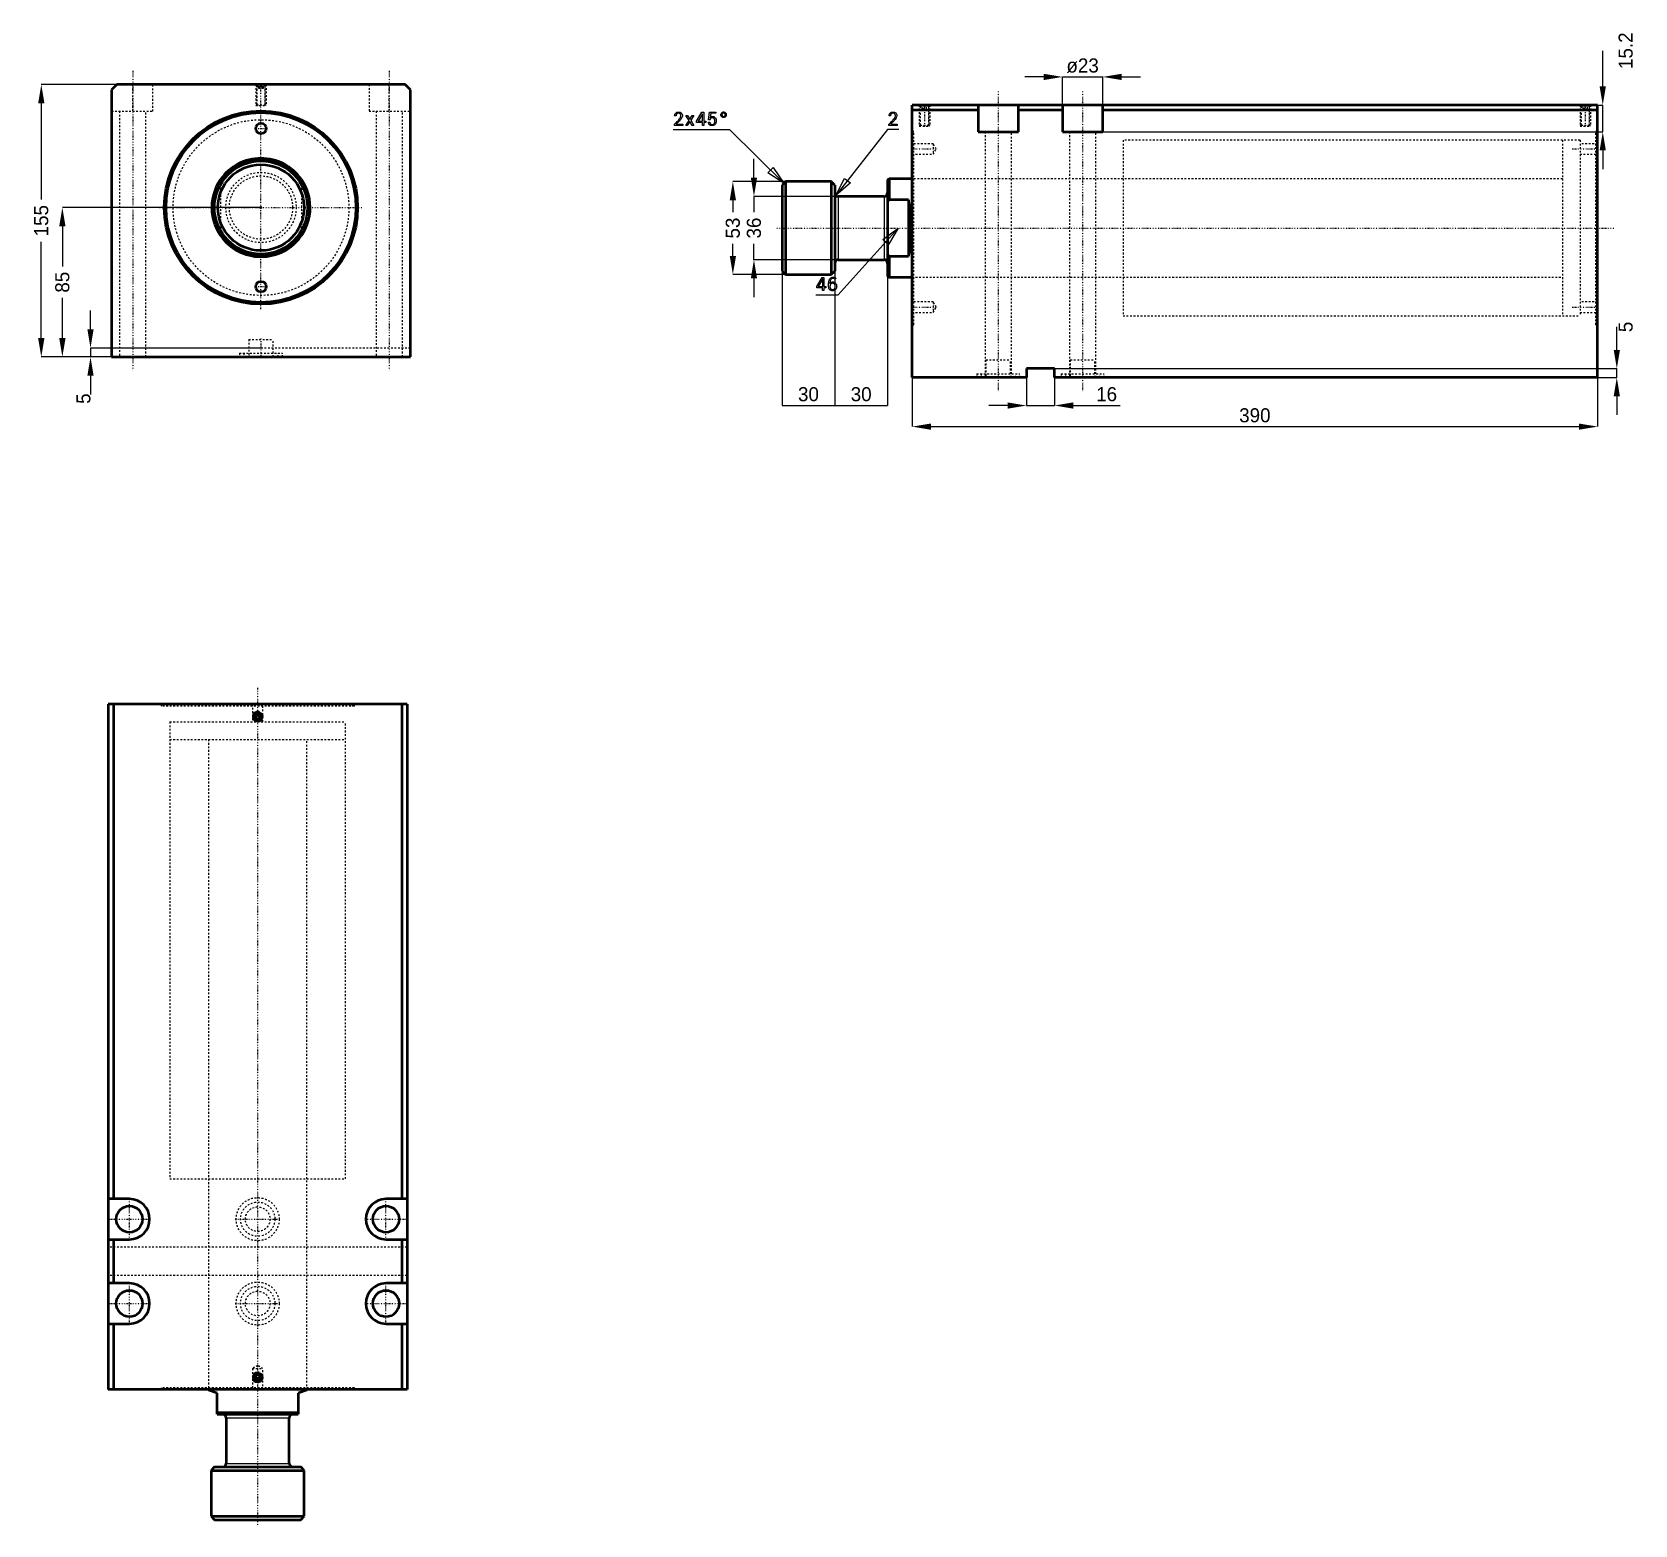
# Model space of a CAD drawing. Header units: millimetres. Extents: x -130 to 782, y -750 to 100.
import ezdxf

# ---------------------------------------------------------------- set-up
doc = ezdxf.new("R2010")
doc.units = ezdxf.units.MM
doc.linetypes.add('Center', pattern=[1.5, 0.45, -0.5, 0.05, -0.5])
doc.linetypes.add('Dashed', pattern=[2, 1, -1])
for name, color, linetype, lineweight in [('2d ConnectionPoints', 7, 'Continuous', 50), ('AM_0', 7, 'Continuous', 50), ('AM_4', 3, 'Continuous', 25), ('AM_5', 3, 'Continuous', 25), ('AM_7', 7, 'Center', 25), ('AM_9', 6, 'Dashed', 25)]:
    doc.layers.add(name, color=color, linetype=linetype, lineweight=lineweight)
doc.dimstyles.new('ISO-25', dxfattribs={"dimtxt": 2.5, "dimasz": 2.5, "dimexe": 1.25, "dimexo": 0.625, "dimtad": 1, "dimtxsty": 'Standard', "dimcen": 2.5, "dimadec": 0, "dimazin": 0, "dimtfac": 1, "dimtmove": 0, "dimatfit": 3, "dimfxl": 0, "dimarcsym": 0})

# ---------------------------------------------------------------- blocks, each defined once
blk = doc.blocks.new('1_JECX_MF_TLA_100_250_0_rod__0_in_JECX_MF_160_TLA_100_250_0__0')
at = {"layer": 'AM_0'}
for p, q in [((-23, 13.16), (-23, 15.97)), ((23, 15.97), (23, 13.16)), ((-23, -15.97), (-23, -13.16)), ((23, -13.16), (23, -15.97))]:
    blk.add_line(p, q, dxfattribs=at)
for points in [[(-23, 15.97), (-24.3, 13.9), (-25.42, 11.73), (-26.35, 9.47), (-27.07, 7.14), (-27.59, 4.75), (-27.9, 2.33), (-28, -0.11), (-27.88, -2.55), (-27.56, -4.97), (-27.02, -7.35), (-26.27, -9.68), (-25.33, -11.93), (-24.19, -14.1), (-23, -15.97)], [(23, -15.97), (24.3, -13.9), (25.42, -11.73), (26.35, -9.47), (27.07, -7.14), (27.59, -4.75), (27.9, -2.33), (28, 0.11), (27.88, 2.55), (27.56, 4.97), (27.02, 7.35), (26.27, 9.68), (25.33, 11.93), (24.19, 14.1), (23, 15.97)]]:
    blk.add_lwpolyline(points, dxfattribs=at)
for radius in [26.5, 24.5]:
    blk.add_circle((0, 0), radius, dxfattribs=at)
for radius, start, end in [(28, 34.77194, 145.22806), (27.5, 33.2419, 146.7581), (27.5, 213.2419, 326.7581), (28, 214.77194, 325.22806)]:
    blk.add_arc((0, 0), radius, start, end, dxfattribs=at)
at = {"layer": 'AM_9'}
for p, q in [((-23, 13.16), (-23, -13.16)), ((23, 13.16), (23, -13.16))]:
    blk.add_line(p, q, dxfattribs=at)
for radius in [20, 18]:
    blk.add_circle((0, 0), radius, dxfattribs=at)
blk = doc.blocks.new('2_JECX_MF_EXLA_100_250_0_body__0_in_JECX_MF_160_TLA_100_250_0__0')
at = {"layer": 'AM_0'}
for p, q in [((-82, 70), (-85, 67)), ((-85, 67), (-85, -85)), ((82, 70), (-82, 70)), ((85, 67), (82, 70)), ((85, -85), (85, 67)), ((-85, -85), (85, -85))]:
    blk.add_line(p, q, dxfattribs=at)
for centre, radius in [((0, 0), 55), ((0, 0), 54), ((0, 45), 3), ((0, -45), 3)]:
    blk.add_circle(centre, radius, dxfattribs=at)
at = {"layer": 'AM_5', "linetype": 'Dashed'}
for p, q in [((-3, 70), (-3, 58)), ((3, 70), (3, 58))]:
    blk.add_line(p, q, dxfattribs=at)
at = {"layer": 'AM_7'}
for p, q in [((-73, 77.75), (-73, -92.75)), ((73, 77.75), (73, -92.75)), ((0, -57.75), (0, 70.6)), ((-3.15, 45), (3.15, 45)), ((-57.75, 0), (57.75, 0)), ((-3.15, -45), (3.15, -45)), ((0, -74.5), (0, -85.5))]:
    blk.add_line(p, q, dxfattribs=at)
at = {"layer": 'AM_9'}
for p, q in [((-73, 54.8), (-73, 70)), ((-61.5, 54.8), (-61.5, 70)), ((-3, 70), (-2.46, 69.46)), ((-2.46, 69.46), (-2.46, 58.54)), ((-2.46, 69.46), (2.46, 69.46)), ((-1.9, 70), (-2.4, 69.5)), ((-2.4, 69.5), (-2.4, 58)), ((-2.4, 69.5), (2.4, 69.5)), ((-1.44, 68), (-1.44, 70)), ((-1.44, 68), (1.44, 68)), ((-0.72, 68), (-0.72, 70)), ((0.72, 68), (0.72, 70)), ((1.44, 68), (1.44, 70)), ((2.4, 69.5), (1.9, 70)), ((2.4, 58), (2.4, 69.5)), ((2.46, 69.46), (3, 70)), ((2.46, 58.54), (2.46, 69.46)), ((61.5, 70), (61.5, 54.8)), ((73, 54.8), (73, 70)), ((-85, 54.8), (-61.5, 54.8)), ((-80.5, 54.8), (-80.5, -85)), ((-65.5, -85), (-65.5, 54.8)), ((-2.46, 58.54), (-3, 58)), ((-3, 58), (3, 58)), ((-2.46, 58.54), (2.46, 58.54)), ((3, 58), (2.46, 58.54)), ((61.5, 54.8), (85, 54.8)), ((65.5, 54.8), (65.5, -85)), ((80.5, -85), (80.5, 54.8)), ((85, -80), (-85, -80)), ((-7, -75), (7, -75)), ((-7, -75), (-7, -85)), ((7, -85), (7, -75)), ((-12.25, -82.9), (12.25, -82.9)), ((-12.25, -82.9), (-12.25, -85)), ((-9.75, -82.9), (-9.75, -85)), ((9.75, -85), (9.75, -82.9)), ((12.25, -85), (12.25, -82.9))]:
    blk.add_line(p, q, dxfattribs=at)
blk.add_circle((0, 0), 50, dxfattribs=at)
blk = doc.blocks.new('*D3')
at = {"layer": 'AM_5', "color": 0, "lineweight": -2}
for p, q in [((-82, 70), (-125, 70)), ((-125, 59.33), (-125, 4.61)), ((-125, -74.33), (-125, -19.61)), ((-85, -85), (-125, -85))]:
    blk.add_line(p, q, dxfattribs=at)
at = {"layer": 'AM_5', "color": 0}
for points in [[(-123.22, 59.33), (-126.78, 59.33), (-125, 70)], [(-126.78, -74.33), (-123.22, -74.33), (-125, -85)]]:
    blk.add_solid(points, dxfattribs=at)
at = {"layer": 'Defpoints', "color": 0}
for p in [(-82, 70), (-125, -85), (-85, -85)]:
    blk.add_point(p, dxfattribs=at)
at = {"layer": 'AM_5', "color": 0, "insert": (-125, -7.5), "char_height": 8, "attachment_point": 5, "rotation": 90}
blk.add_mtext('155', dxfattribs=at)
blk = doc.blocks.new('*D4')
at = {"layer": 'AM_5', "color": 0, "lineweight": -2}
for p, q in [((0, 0), (-113, 0)), ((-113, -10.67), (-113, -33.62)), ((-113, -74.33), (-113, -51.38)), ((-85, -85), (-113, -85))]:
    blk.add_line(p, q, dxfattribs=at)
at = {"layer": 'AM_5', "color": 0}
for points in [[(-111.22, -10.67), (-114.78, -10.67), (-113, 0)], [(-114.78, -74.33), (-111.22, -74.33), (-113, -85)]]:
    blk.add_solid(points, dxfattribs=at)
at = {"layer": 'Defpoints', "color": 0}
for p in [(0, 0), (-113, -85), (-85, -85)]:
    blk.add_point(p, dxfattribs=at)
at = {"layer": 'AM_5', "color": 0, "insert": (-113, -42.5), "char_height": 8, "attachment_point": 5, "rotation": 90}
blk.add_mtext('85', dxfattribs=at)
blk = doc.blocks.new('*D5')
at = {"layer": 'AM_5', "color": 0, "lineweight": -2}
for p, q in [((-97, -69.33), (-97, -58.67)), ((0, -80), (-97, -80)), ((-97, -80), (-97, -85)), ((-85, -85), (-97, -85)), ((-97, -95.67), (-97, -106.33))]:
    blk.add_line(p, q, dxfattribs=at)
at = {"layer": 'AM_5', "color": 0}
for points in [[(-98.78, -69.33), (-95.22, -69.33), (-97, -80)], [(-95.22, -95.67), (-98.78, -95.67), (-97, -85)]]:
    blk.add_solid(points, dxfattribs=at)
at = {"layer": 'Defpoints', "color": 0}
for p in [(0, -80), (-97, -85), (-85, -85)]:
    blk.add_point(p, dxfattribs=at)
at = {"layer": 'AM_5', "color": 0, "insert": (-101, -108.73), "char_height": 8, "attachment_point": 5, "rotation": 90}
blk.add_mtext('5', dxfattribs=at)
blk = doc.blocks.new('1_JECX_MF_TLA_100_250_0_rod__0_in_JECX_MF_160_TLA_100_250_0__4')
at = {"layer": 'AM_0'}
for p, q in [((-28, 0), (-28, -0.38)), ((28, -0.38), (28, 0)), ((-23, -2), (-28, -0.38)), ((-23, -14), (-23, -2)), ((28, -0.38), (23, -2)), ((23, -2), (23, -14)), ((-23, -13), (23, -13)), ((-23, -14), (23, -14)), ((-18, -16), (-18, -42)), ((18, -42), (18, -16)), ((-24.5, -44), (-26.5, -46)), ((-24.5, -44), (24.5, -44)), ((26.5, -46), (24.5, -44)), ((-26.5, -46), (26.5, -46)), ((-26.5, -46), (-26.5, -72)), ((26.5, -72), (26.5, -46)), ((-26.5, -72), (-24.5, -74)), ((-26.5, -72), (26.5, -72)), ((24.5, -74), (26.5, -72)), ((-24.5, -74), (24.5, -74))]:
    blk.add_line(p, q, dxfattribs=at)
for centre, start, end in [((-20, -16), 360, 90), ((20, -16), 90, 180), ((-20, -42), 270, 360), ((20, -42), 180, 270)]:
    blk.add_arc(centre, 2, start, end, dxfattribs=at)
at = {"layer": 'AM_4'}
for p, q in [((-18, -16), (18, -16)), ((-18, -42), (18, -42))]:
    blk.add_line(p, q, dxfattribs=at)
at = {"layer": 'AM_7'}
blk.add_line((0, -77), (0, 399.7), dxfattribs=at)
at = {"layer": 'AM_9'}
for p, q in [((-50, 380), (50, 380)), ((-50, 380), (-50, 370)), ((50, 370), (50, 380)), ((-50, 370), (50, 370)), ((-28, 370), (-28, 0)), ((28, 0), (28, 370))]:
    blk.add_line(p, q, dxfattribs=at)
blk = doc.blocks.new('2_JECX_MF_EXLA_100_250_0_body__0_in_JECX_MF_160_TLA_100_250_0__4')
at = {"layer": 'AM_0'}
for p, q in [((85, 390), (-85, 390)), ((-85, 390), (-85, 0)), ((-82, 390), (-82, 108.5)), ((-0.72, 384.25), (-1.44, 383)), ((0.72, 384.25), (-0.72, 384.25)), ((1.44, 383), (0.72, 384.25)), ((82, 390), (82, 108.5)), ((85, 390), (85, 0)), ((-1.44, 383), (-0.72, 381.75)), ((-0.72, 381.75), (0.72, 381.75)), ((0.72, 381.75), (1.44, 383)), ((-73, 108.5), (-85, 108.5)), ((85, 108.5), (73, 108.5)), ((-85, 85.5), (-73, 85.5)), ((-82, 85.5), (-82, 60.5)), ((73, 85.5), (85, 85.5)), ((82, 85.5), (82, 60.5)), ((-73, 60.5), (-85, 60.5)), ((85, 60.5), (73, 60.5)), ((-85, 37.5), (-73, 37.5)), ((-82, 37.5), (-82, 0)), ((73, 37.5), (85, 37.5)), ((82, 37.5), (82, 0)), ((85, 0), (-85, 0)), ((-0.72, 8.25), (-1.44, 7)), ((-1.44, 7), (-0.72, 5.75)), ((0.72, 8.25), (-0.72, 8.25)), ((-0.72, 5.75), (0.72, 5.75)), ((1.44, 7), (0.72, 8.25)), ((0.72, 5.75), (1.44, 7))]:
    blk.add_line(p, q, dxfattribs=at)
for centre, radius in [((0, 383), 2.46), ((0, 383), 2.4), ((0, 383), 1.9), ((-73, 97), 7.5), ((73, 97), 7.5), ((-73, 49), 7.5), ((73, 49), 7.5), ((0, 7), 2.46), ((0, 7), 2.4), ((0, 7), 1.9)]:
    blk.add_circle(centre, radius, dxfattribs=at)
for centre, start, end in [((-73, 97), 270, 90), ((73, 97), 90, 270), ((-73, 49), 270, 90), ((73, 49), 90, 270)]:
    blk.add_arc(centre, 11.5, start, end, dxfattribs=at)
at = {"layer": 'AM_5'}
for centre in [(0, 383), (0, 7)]:
    blk.add_arc(centre, 3, 75, 15, dxfattribs=at)
at = {"layer": 'AM_7'}
for p, q in [((-3.15, 383), (3.15, 383)), ((-73, 84.93), (-73, 109.08)), ((73, 84.93), (73, 109.08)), ((-85.08, 97), (-60.93, 97)), ((-12.86, 97), (12.86, 97)), ((60.92, 97), (85.07, 97)), ((-73, 36.92), (-73, 61.08)), ((73, 36.92), (73, 61.08)), ((-85.08, 49), (-60.93, 49)), ((-12.86, 49), (12.86, 49)), ((60.92, 49), (85.07, 49)), ((-3.15, 7), (3.15, 7))]:
    blk.add_line(p, q, dxfattribs=at)
at = {"layer": 'AM_9'}
for p, q in [((-55, 390), (-55, 389)), ((55, 389), (-55, 389)), ((-54, 390), (-54, 389)), ((-3, 390), (-3, 380)), ((3, 380), (3, 390)), ((54, 389), (54, 390)), ((55, 389), (55, 390)), ((-50, 380), (50, 380)), ((-50, 380), (-50, 120)), ((50, 120), (50, 380)), ((-50, 120), (50, 120)), ((-28, 120), (-28, 0)), ((28, 0), (28, 120)), ((85, 81), (-85, 81)), ((85, 65), (-85, 65)), ((0, 13.73), (-3, 12)), ((-3, 12), (-3, 0)), ((-3, 12), (3, 12)), ((3, 12), (0, 13.73)), ((3, 0), (3, 12)), ((55, 1), (-55, 1)), ((-55, 1), (-55, 0)), ((-54, 1), (-54, 0)), ((54, 0), (54, 1)), ((55, 0), (55, 1))]:
    blk.add_line(p, q, dxfattribs=at)
for centre, radius in [((0, 97), 12.25), ((0, 97), 9.75), ((0, 97), 7), ((0, 49), 12.25), ((0, 49), 9.75), ((0, 49), 7)]:
    blk.add_circle(centre, radius, dxfattribs=at)
blk = doc.blocks.new('1_JECX_MF_TLA_100_250_0_rod__0_in_JECX_MF_160_TLA_100_250_0__2')
at = {"layer": 'AM_0'}
for p, q in [((-13, 28), (-14, 27.5)), ((-14, 27.5), (-14, -27.5)), ((0, 28), (-13, 28)), ((-13, 28), (-13, 15.97)), ((-72, 26.5), (-74, 24.5)), ((-74, 24.5), (-74, -24.5)), ((-46, 26.5), (-72, 26.5)), ((-72, 26.5), (-72, -26.5)), ((-44, 24.5), (-46, 26.5)), ((-46, 26.5), (-46, -26.5)), ((-44, 24.5), (-44, -24.5)), ((-16, 18), (-42, 18)), ((-13, 15.97), (-14, 15.07)), ((-2, 15.97), (-13, 15.97)), ((-2, 15.97), (-2, -15.97)), ((-42, -18), (-16, -18)), ((-14, -15.07), (-13, -15.97)), ((-13, -15.97), (-2, -15.97)), ((-13, -15.97), (-13, -28)), ((-74, -24.5), (-72, -26.5)), ((-72, -26.5), (-46, -26.5)), ((-46, -26.5), (-44, -24.5)), ((-14, -27.5), (-13, -28)), ((-13, -28), (0, -28))]:
    blk.add_line(p, q, dxfattribs=at)
blk.add_lwpolyline([(-2, -15.97), (-1.58, -13.9), (-1.21, -11.73), (-0.91, -9.47), (-0.68, -7.14), (-0.51, -4.75), (-0.41, -2.33), (-0.38, 0.11), (-0.41, 2.55), (-0.52, 4.97), (-0.69, 7.35), (-0.94, 9.68), (-1.24, 11.93), (-1.61, 14.1), (-2, 15.97)], dxfattribs=at)
for centre, start, end in [((-42, 20), 180, 270), ((-16, 20), 270, 360), ((-42, -20), 90, 180), ((-16, -20), 0, 90)]:
    blk.add_arc(centre, 2, start, end, dxfattribs=at)
at = {"layer": 'AM_4'}
for p, q in [((-42, 18), (-42, -18)), ((-16, 18), (-16, -18))]:
    blk.add_line(p, q, dxfattribs=at)
at = {"layer": 'AM_7'}
blk.add_line((-77, 0), (399.7, 0), dxfattribs=at)
at = {"layer": 'AM_9'}
for p, q in [((370, 50), (370, -50)), ((380, 50), (370, 50)), ((380, 50), (380, -50)), ((370, 28), (0, 28)), ((0, -28), (370, -28)), ((370, -50), (380, -50))]:
    blk.add_line(p, q, dxfattribs=at)
blk = doc.blocks.new('2_JECX_MF_EXLA_100_250_0_body__0_in_JECX_MF_160_TLA_100_250_0__2')
at = {"layer": 'AM_0'}
for p, q in [((0, -85), (0, 70)), ((390, 70), (0, 70)), ((37.5, 67), (0, 67)), ((37.5, 70), (37.5, 54.8)), ((60.5, 54.8), (60.5, 70)), ((85.5, 67), (60.5, 67)), ((85.5, 70), (85.5, 54.8)), ((108.5, 54.8), (108.5, 70)), ((390, 67), (108.5, 67)), ((390, -85), (390, 70)), ((37.5, 54.8), (60.5, 54.8)), ((85.5, 54.8), (108.5, 54.8)), ((65, -80), (65, -85)), ((81, -80), (65, -80)), ((81, -85), (81, -80)), ((65, -85), (0, -85)), ((390, -85), (81, -85))]:
    blk.add_line(p, q, dxfattribs=at)
at = {"layer": 'AM_5', "linetype": 'Dashed'}
for p, q in [((4, 70), (4, 58)), ((10, 70), (10, 58)), ((380, 70), (380, 58)), ((386, 70), (386, 58))]:
    blk.add_line(p, q, dxfattribs=at)
at = {"layer": 'AM_7'}
for p, q in [((49, 77.75), (49, -92.75)), ((97, 77.75), (97, -92.75)), ((7, 70.6), (7, 57.4)), ((383, 70.6), (383, 57.4)), ((-0.69, 45), (14.42, 45)), ((375.58, 45), (390.69, 45)), ((-0.69, -45), (14.42, -45)), ((375.58, -45), (390.69, -45))]:
    blk.add_line(p, q, dxfattribs=at)
at = {"layer": 'AM_9'}
for p, q in [((4, 70), (4.54, 69.46)), ((4.54, 69.46), (4.54, 58.54)), ((4.54, 69.46), (9.46, 69.46)), ((5.1, 70), (4.6, 69.5)), ((4.6, 69.5), (4.6, 58)), ((4.6, 69.5), (9.4, 69.5)), ((5.75, 68), (5.75, 70)), ((5.75, 68), (8.25, 68)), ((7, 68), (7, 70)), ((8.25, 68), (8.25, 70)), ((9.4, 69.5), (8.9, 70)), ((9.4, 58), (9.4, 69.5)), ((9.46, 69.46), (10, 70)), ((9.46, 58.54), (9.46, 69.46)), ((380, 70), (380.54, 69.46)), ((380.54, 69.46), (380.54, 58.54)), ((380.54, 69.46), (385.46, 69.46)), ((381.1, 70), (380.6, 69.5)), ((380.6, 69.5), (385.4, 69.5)), ((380.6, 69.5), (380.6, 58)), ((381.75, 68), (381.75, 70)), ((381.75, 68), (384.25, 68)), ((383, 68), (383, 70)), ((384.25, 68), (384.25, 70)), ((385.4, 69.5), (384.9, 70)), ((385.4, 58), (385.4, 69.5)), ((385.46, 69.46), (386, 70)), ((385.46, 58.54), (385.46, 69.46)), ((1, 55), (0, 55)), ((1, -55), (1, 55)), ((4.54, 58.54), (4, 58)), ((4, 58), (10, 58)), ((4.54, 58.54), (9.46, 58.54)), ((10, 58), (9.46, 58.54)), ((41.5, 54.8), (41.5, -85)), ((56.5, -85), (56.5, 54.8)), ((89.5, 54.8), (89.5, -85)), ((104.5, -85), (104.5, 54.8)), ((380.54, 58.54), (380, 58)), ((380, 58), (386, 58)), ((380.54, 58.54), (385.46, 58.54)), ((386, 58), (385.46, 58.54)), ((389, -55), (389, 55)), ((390, 55), (389, 55)), ((1, 54), (0, 54)), ((12, 48), (0, 48)), ((13.73, 45), (12, 48)), ((12, 48), (12, 42)), ((380, 50), (120, 50)), ((120, 50), (120, -50)), ((380, 50), (380, -50)), ((390, 48), (380, 48)), ((390, 54), (389, 54)), ((0, 42), (12, 42)), ((12, 42), (13.73, 45)), ((380, 42), (390, 42)), ((120, 28), (0, 28)), ((0, -28), (120, -28)), ((12, -42), (0, -42)), ((13.73, -45), (12, -42)), ((12, -42), (12, -48)), ((12, -48), (13.73, -45)), ((390, -42), (380, -42)), ((0, -48), (12, -48)), ((0, -54), (1, -54)), ((120, -50), (380, -50)), ((380, -48), (390, -48)), ((389, -54), (390, -54)), ((0, -55), (1, -55)), ((389, -55), (390, -55)), ((42, -75), (56, -75)), ((42, -75), (42, -85)), ((56, -85), (56, -75)), ((90, -75), (104, -75)), ((90, -75), (90, -85)), ((104, -85), (104, -75)), ((36.75, -82.9), (61.25, -82.9)), ((36.75, -82.9), (36.75, -85)), ((39.25, -82.9), (39.25, -85)), ((58.75, -85), (58.75, -82.9)), ((61.25, -85), (61.25, -82.9)), ((84.75, -82.9), (109.25, -82.9)), ((84.75, -82.9), (84.75, -85)), ((87.25, -82.9), (87.25, -85)), ((106.75, -85), (106.75, -82.9)), ((109.25, -85), (109.25, -82.9))]:
    blk.add_line(p, q, dxfattribs=at)
blk = doc.blocks.new('*D21')
at = {"layer": 'AM_5', "color": 0, "lineweight": -2}
for p, q in [((445.33, 74.33), (434.66, 74.33)), ((455.99, 58.33), (455.99, 74.33)), ((455.99, 74.33), (478.99, 74.33)), ((478.99, 58.33), (478.99, 74.33)), ((489.66, 74.33), (500.33, 74.33))]:
    blk.add_line(p, q, dxfattribs=at)
at = {"layer": 'AM_5', "color": 0}
for points in [[(445.33, 76.1), (445.33, 72.55), (455.99, 74.33)], [(489.66, 76.1), (489.66, 72.55), (478.99, 74.33)]]:
    blk.add_solid(points, dxfattribs=at)
at = {"layer": 'Defpoints', "color": 0}
for p in [(478.99, 74.33), (455.99, 58.33), (478.99, 58.33)]:
    blk.add_point(p, dxfattribs=at)
at = {"layer": 'AM_5', "color": 0, "insert": (467.49, 80.73), "char_height": 8, "attachment_point": 5}
blk.add_mtext('ø23', dxfattribs=at)
blk = doc.blocks.new('*D22')
at = {"layer": 'AM_5', "color": 0, "lineweight": -2}
for p, q in [((763.43, 68.99), (763.43, 89.26)), ((478.99, 58.33), (763.43, 58.33)), ((763.43, 43.13), (763.43, 58.33)), ((478.99, 43.13), (763.43, 43.13)), ((763.43, 32.46), (763.43, 21.79))]:
    blk.add_line(p, q, dxfattribs=at)
at = {"layer": 'AM_5', "color": 0}
for points in [[(761.65, 68.99), (765.21, 68.99), (763.43, 58.33)], [(761.65, 32.46), (765.21, 32.46), (763.43, 43.13)]]:
    blk.add_solid(points, dxfattribs=at)
at = {"layer": 'Defpoints', "color": 0}
for p in [(478.99, 58.33), (763.43, 58.33), (478.99, 43.13)]:
    blk.add_point(p, dxfattribs=at)
at = {"layer": 'AM_5', "color": 0, "insert": (776.49, 89.26), "char_height": 8, "attachment_point": 5, "rotation": 90}
blk.add_mtext('15.2', dxfattribs=at)
blk = doc.blocks.new('*D23')
at = {"layer": 'AM_5', "color": 0, "lineweight": -2}
for p, q in [((370.49, -96.67), (370.49, -124.67)), ((760.49, -96.67), (760.49, -124.67)), ((381.16, -124.67), (749.83, -124.67))]:
    blk.add_line(p, q, dxfattribs=at)
at = {"layer": 'AM_5', "color": 0}
for points in [[(381.16, -122.9), (381.16, -126.45), (370.49, -124.67)], [(749.83, -122.9), (749.83, -126.45), (760.49, -124.67)]]:
    blk.add_solid(points, dxfattribs=at)
at = {"layer": 'Defpoints', "color": 0}
for p in [(370.49, -96.67), (760.49, -96.67), (760.49, -124.67)]:
    blk.add_point(p, dxfattribs=at)
at = {"layer": 'AM_5', "color": 0, "insert": (565.49, -118.27), "char_height": 8, "attachment_point": 5}
blk.add_mtext('390', dxfattribs=at)
blk = doc.blocks.new('*D24')
at = {"layer": 'AM_5', "color": 0, "lineweight": -2}
for p, q in [((326.49, -36.17), (326.49, -112.67)), ((356.49, -31.67), (356.49, -112.67)), ((326.49, -112.67), (356.49, -112.67))]:
    blk.add_line(p, q, dxfattribs=at)
at = {"layer": 'Defpoints', "color": 0}
for p in [(326.49, -36.17), (356.49, -31.67), (356.49, -112.67)]:
    blk.add_point(p, dxfattribs=at)
at = {"layer": 'AM_5', "color": 0, "insert": (341.49, -106.27), "char_height": 8, "attachment_point": 5}
blk.add_mtext('30', dxfattribs=at)
blk = doc.blocks.new('*D25')
at = {"layer": 'AM_5', "color": 0, "lineweight": -2}
for p, q in [((296.49, -36.17), (296.49, -112.67)), ((326.49, -36.17), (326.49, -112.67)), ((296.49, -112.67), (326.49, -112.67))]:
    blk.add_line(p, q, dxfattribs=at)
at = {"layer": 'Defpoints', "color": 0}
for p in [(296.49, -36.17), (326.49, -36.17), (326.49, -112.67)]:
    blk.add_point(p, dxfattribs=at)
at = {"layer": 'AM_5', "color": 0, "insert": (311.49, -106.27), "char_height": 8, "attachment_point": 5}
blk.add_mtext('30', dxfattribs=at)
blk = doc.blocks.new('*D26')
at = {"layer": 'AM_5', "color": 0, "lineweight": -2}
for p, q in [((298.49, 14.83), (268.49, 14.83)), ((268.49, 4.16), (268.49, -2.61)), ((268.49, -27.51), (268.49, -20.74)), ((298.49, -38.17), (268.49, -38.17))]:
    blk.add_line(p, q, dxfattribs=at)
at = {"layer": 'AM_5', "color": 0}
for points in [[(266.72, 4.16), (270.27, 4.16), (268.49, 14.83)], [(266.72, -27.51), (270.27, -27.51), (268.49, -38.17)]]:
    blk.add_solid(points, dxfattribs=at)
at = {"layer": 'Defpoints', "color": 0}
for p in [(268.49, 14.83), (298.49, 14.83), (298.49, -38.17)]:
    blk.add_point(p, dxfattribs=at)
at = {"layer": 'AM_5', "color": 0, "insert": (268.49, -11.67), "char_height": 8, "attachment_point": 5, "rotation": 90}
blk.add_mtext('53', dxfattribs=at)
blk = doc.blocks.new('*D27')
at = {"layer": 'AM_5', "color": 0, "lineweight": -2}
for p, q in [((280.49, 16.99), (280.49, 27.66)), ((328.49, 6.33), (280.49, 6.33)), ((280.49, 6.33), (280.49, -2.61)), ((280.49, -29.67), (280.49, -20.74)), ((328.49, -29.67), (280.49, -29.67)), ((280.49, -40.34), (280.49, -51.01))]:
    blk.add_line(p, q, dxfattribs=at)
at = {"layer": 'AM_5', "color": 0}
for points in [[(278.72, 16.99), (282.27, 16.99), (280.49, 6.33)], [(278.72, -40.34), (282.27, -40.34), (280.49, -29.67)]]:
    blk.add_solid(points, dxfattribs=at)
at = {"layer": 'Defpoints', "color": 0}
for p in [(280.49, 6.33), (328.49, 6.33), (328.49, -29.67)]:
    blk.add_point(p, dxfattribs=at)
at = {"layer": 'AM_5', "color": 0, "insert": (280.49, -11.67), "char_height": 8, "attachment_point": 5, "rotation": 90}
blk.add_mtext('36', dxfattribs=at)
blk = doc.blocks.new('*D28')
at = {"layer": 'AM_5', "color": 0, "lineweight": -2}
for p, q in [((435.49, -91.67), (435.49, -112.67)), ((451.49, -96.67), (451.49, -112.67)), ((424.83, -112.67), (414.16, -112.67)), ((435.49, -112.67), (451.49, -112.67)), ((462.16, -112.67), (488.87, -112.67))]:
    blk.add_line(p, q, dxfattribs=at)
at = {"layer": 'AM_5', "color": 0}
for points in [[(424.83, -110.9), (424.83, -114.45), (435.49, -112.67)], [(462.16, -110.9), (462.16, -114.45), (451.49, -112.67)]]:
    blk.add_solid(points, dxfattribs=at)
at = {"layer": 'Defpoints', "color": 0}
for p in [(435.49, -91.67), (451.49, -96.67), (451.49, -112.67)]:
    blk.add_point(p, dxfattribs=at)
at = {"layer": 'AM_5', "color": 0, "insert": (481.13, -106.27), "char_height": 8, "attachment_point": 5}
blk.add_mtext('16', dxfattribs=at)
blk = doc.blocks.new('*D29')
at = {"layer": 'AM_5', "color": 0, "lineweight": -2}
for p, q in [((771.43, -81.01), (771.43, -67.94)), ((435.49, -91.67), (771.43, -91.67)), ((451.49, -96.67), (771.43, -96.67)), ((771.43, -96.67), (771.43, -91.67)), ((771.43, -107.34), (771.43, -118.01))]:
    blk.add_line(p, q, dxfattribs=at)
at = {"layer": 'AM_5', "color": 0}
for points in [[(769.65, -81.01), (773.21, -81.01), (771.43, -91.67)], [(769.65, -107.34), (773.21, -107.34), (771.43, -96.67)]]:
    blk.add_solid(points, dxfattribs=at)
at = {"layer": 'Defpoints', "color": 0}
for p in [(435.49, -91.67), (451.49, -96.67), (771.43, -96.67)]:
    blk.add_point(p, dxfattribs=at)
at = {"layer": 'AM_5', "color": 0, "insert": (776.49, -67.94), "char_height": 8, "attachment_point": 5, "rotation": 90}
blk.add_mtext('5', dxfattribs=at)

msp = doc.modelspace()

# ---------------------------------------------------------------- linework, layer by layer
at = {"layer": '2d ConnectionPoints'}
for p in [(0, 0), (370.495, -11.675), (-1.872, -672.679)]:
    msp.add_point(p, dxfattribs=at)
at = {"layer": 'AM_5'}
for p, q in [((234.495, 44.325), (266.495, 44.325)), ((266.495, 44.325), (297.495, 13.825)), ((356.495, 44.325), (327.081, 6.911)), ((362.895, 44.325), (356.495, 44.325)), ((328.495, -49.675), (362.495, -11.675)), ((315.695, -49.675), (328.495, -49.675))]:
    msp.add_line(p, q, dxfattribs=at)
for points in [[(235.53, 47.703), (235.53, 47.703), (235.872, 48.016), (236.36, 48.473), (236.36, 48.473), (236.817, 48.916), (237.105, 49.203), (237.105, 49.203), (237.381, 49.492), (237.776, 49.947), (237.776, 49.947), (238.148, 50.427), (238.384, 50.76), (238.384, 50.76), (238.592, 51.093), (238.817, 51.566), (238.817, 51.566), (238.938, 52.01), (238.962, 52.289), (238.962, 52.289), (238.954, 52.446), (238.917, 52.667), (238.917, 52.667), (238.848, 52.873), (238.785, 53.001), (238.785, 53.001), (238.709, 53.121), (238.575, 53.278), (238.575, 53.278), (238.417, 53.411), (238.299, 53.485), (238.299, 53.485), (238.172, 53.547), (237.97, 53.614), (237.97, 53.614), (237.755, 53.65), (237.604, 53.657), (237.604, 53.657), (237.438, 53.65), (237.201, 53.612), (237.201, 53.612), (236.982, 53.543), (236.845, 53.48), (236.845, 53.48), (236.718, 53.403), (236.549, 53.263), (236.549, 53.263), (236.406, 53.095), (236.325, 52.968), (236.325, 52.968), (236.258, 52.829), (236.185, 52.602), (236.185, 52.602), (236.145, 52.353), (236.138, 52.175), (235.358, 52.175), (235.358, 52.175), (235.37, 52.441), (235.433, 52.813), (235.433, 52.813), (235.551, 53.15), (235.66, 53.355), (235.66, 53.355), (235.789, 53.543), (236.014, 53.789), (236.014, 53.789), (236.277, 53.992), (236.473, 54.104), (236.473, 54.104), (236.682, 54.196), (237.012, 54.295), (237.012, 54.295), (237.361, 54.348), (237.604, 54.359), (237.604, 54.359), (237.832, 54.349), (238.162, 54.299), (238.162, 54.299), (238.478, 54.206), (238.681, 54.119), (238.681, 54.119), (238.872, 54.015), (239.13, 53.824), (239.13, 53.824), (239.351, 53.594), (239.479, 53.417), (239.479, 53.417), (239.587, 53.226), (239.703, 52.913), (239.703, 52.913), (239.766, 52.57), (239.778, 52.325), (239.778, 52.325), (239.76, 52.048), (239.667, 51.622), (239.667, 51.622), (239.495, 51.184), (239.336, 50.885), (239.336, 50.885), (239.153, 50.588), (238.857, 50.158), (238.857, 50.158), (238.534, 49.747), (238.304, 49.484), (238.304, 49.484), (238.056, 49.216), (237.64, 48.782), (237.64, 48.782), (237.171, 48.31), (236.83, 47.973), (236.278, 47.432), (240.002, 47.427), (240.002, 46.725), (235.254, 46.725), (235.254, 47.453), (235.53, 47.703)], [(243.568, 49.58), (241.81, 52.445), (242.72, 52.445), (244.03, 50.277), (245.408, 52.445), (246.235, 52.445), (244.498, 49.647), (246.318, 46.725), (245.398, 46.725), (244.015, 48.971), (242.554, 46.725), (241.711, 46.725), (243.568, 49.58)], [(251.174, 48.389), (247.804, 48.389), (247.804, 49.065), (250.872, 54.265), (251.902, 54.265), (251.902, 49.091), (253.025, 49.091), (253.025, 48.389), (251.902, 48.389), (251.902, 46.725), (251.174, 46.725), (251.174, 48.389)], [(251.184, 49.091), (251.184, 53.391), (248.699, 49.091), (251.184, 49.091)], [(256.706, 46.631), (256.706, 46.631), (256.471, 46.639), (256.136, 46.681), (256.136, 46.681), (255.822, 46.76), (255.624, 46.832), (255.624, 46.832), (255.438, 46.921), (255.189, 47.087), (255.189, 47.087), (254.975, 47.293), (254.852, 47.453), (254.852, 47.453), (254.748, 47.63), (254.635, 47.929), (254.635, 47.929), (254.575, 48.267), (254.563, 48.514), (255.374, 48.514), (255.374, 48.514), (255.389, 48.28), (255.469, 47.976), (255.469, 47.976), (255.616, 47.725), (255.751, 47.588), (255.751, 47.588), (255.911, 47.476), (256.186, 47.354), (256.186, 47.354), (256.503, 47.289), (256.737, 47.276), (256.737, 47.276), (256.938, 47.287), (257.213, 47.345), (257.213, 47.345), (257.456, 47.453), (257.6, 47.552), (257.6, 47.552), (257.73, 47.669), (257.898, 47.87), (257.898, 47.87), (258.033, 48.103), (258.104, 48.275), (258.104, 48.275), (258.162, 48.457), (258.225, 48.743), (258.225, 48.743), (258.259, 49.043), (258.266, 49.252), (258.266, 49.252), (258.259, 49.443), (258.227, 49.721), (258.227, 49.721), (258.166, 49.988), (258.11, 50.16), (258.11, 50.16), (258.041, 50.323), (257.913, 50.542), (257.913, 50.542), (257.757, 50.733), (257.636, 50.843), (257.636, 50.843), (257.503, 50.937), (257.281, 51.038), (257.281, 51.038), (257.032, 51.093), (256.851, 51.103), (256.851, 51.103), (256.658, 51.091), (256.386, 51.024), (256.386, 51.024), (256.134, 50.9), (255.978, 50.786), (255.978, 50.786), (255.836, 50.65), (255.66, 50.411), (255.66, 50.411), (255.53, 50.129), (255.468, 49.918), (254.678, 49.918), (255.218, 54.286), (258.89, 54.286), (258.89, 53.61), (255.957, 53.61), (255.624, 51.109), (255.624, 51.109), (255.734, 51.243), (255.906, 51.419), (255.906, 51.419), (256.087, 51.563), (256.212, 51.642), (256.212, 51.642), (256.343, 51.706), (256.556, 51.776), (256.556, 51.776), (256.789, 51.814), (256.955, 51.821), (256.955, 51.821), (257.21, 51.807), (257.566, 51.735), (257.566, 51.735), (257.89, 51.601), (258.089, 51.478), (258.089, 51.478), (258.271, 51.331), (258.51, 51.073), (258.51, 51.073), (258.708, 50.771), (258.817, 50.544), (258.817, 50.544), (258.907, 50.303), (259.004, 49.921), (259.004, 49.921), (259.056, 49.515), (259.066, 49.231), (259.066, 49.231), (259.054, 48.933), (258.992, 48.511), (258.992, 48.511), (258.877, 48.12), (258.77, 47.877), (258.77, 47.877), (258.642, 47.651), (258.414, 47.352), (258.414, 47.352), (258.143, 47.101), (257.938, 46.959), (257.938, 46.959), (257.717, 46.841), (257.362, 46.713), (257.362, 46.713), (256.978, 46.645), (256.706, 46.631)], [(263.225, 51.197), (263.225, 51.197), (263.061, 51.206), (262.825, 51.251), (262.825, 51.251), (262.599, 51.335), (262.456, 51.413), (262.456, 51.413), (262.32, 51.505), (262.138, 51.667), (262.138, 51.667), (261.983, 51.856), (261.894, 51.998), (261.894, 51.998), (261.819, 52.148), (261.738, 52.383), (261.738, 52.383), (261.694, 52.628), (261.686, 52.799), (261.686, 52.799), (261.694, 52.969), (261.738, 53.215), (261.738, 53.215), (261.819, 53.449), (261.894, 53.599), (261.894, 53.599), (261.983, 53.741), (262.138, 53.93), (262.138, 53.93), (262.32, 54.092), (262.456, 54.184), (262.456, 54.184), (262.599, 54.262), (262.825, 54.346), (262.825, 54.346), (263.061, 54.392), (263.225, 54.4), (263.225, 54.4), (263.389, 54.392), (263.625, 54.346), (263.625, 54.346), (263.849, 54.262), (263.992, 54.184), (263.992, 54.184), (264.127, 54.092), (264.307, 53.931), (264.307, 53.931), (264.461, 53.743), (264.549, 53.602), (264.549, 53.602), (264.622, 53.453), (264.703, 53.218), (264.703, 53.218), (264.746, 52.971), (264.754, 52.799), (264.754, 52.799), (264.746, 52.627), (264.703, 52.379), (264.703, 52.379), (264.622, 52.145), (264.549, 51.995), (264.549, 51.995), (264.461, 51.855), (264.307, 51.666), (264.307, 51.666), (264.127, 51.505), (263.992, 51.413), (263.992, 51.413), (263.849, 51.335), (263.625, 51.251), (263.625, 51.251), (263.389, 51.206), (263.225, 51.197)], [(263.225, 51.831), (263.225, 51.831), (263.324, 51.837), (263.466, 51.864), (263.466, 51.864), (263.601, 51.915), (263.688, 51.961), (263.688, 51.961), (263.77, 52.017), (263.879, 52.115), (263.879, 52.115), (263.972, 52.229), (264.026, 52.315), (264.026, 52.315), (264.071, 52.406), (264.12, 52.548), (264.12, 52.548), (264.146, 52.696), (264.151, 52.799), (264.151, 52.799), (264.146, 52.901), (264.12, 53.05), (264.12, 53.05), (264.071, 53.191), (264.026, 53.282), (264.026, 53.282), (263.972, 53.368), (263.879, 53.482), (263.879, 53.482), (263.77, 53.58), (263.688, 53.636), (263.688, 53.636), (263.601, 53.683), (263.466, 53.733), (263.466, 53.733), (263.324, 53.761), (263.225, 53.766), (263.225, 53.766), (263.127, 53.761), (262.984, 53.733), (262.984, 53.733), (262.847, 53.683), (262.76, 53.636), (262.76, 53.636), (262.677, 53.58), (262.566, 53.482), (262.566, 53.482), (262.471, 53.368), (262.417, 53.282), (262.417, 53.282), (262.371, 53.191), (262.321, 53.05), (262.321, 53.05), (262.294, 52.901), (262.289, 52.799), (262.289, 52.799), (262.294, 52.696), (262.321, 52.548), (262.321, 52.548), (262.371, 52.406), (262.417, 52.315), (262.417, 52.315), (262.471, 52.229), (262.566, 52.115), (262.566, 52.115), (262.677, 52.017), (262.76, 51.961), (262.76, 51.961), (262.847, 51.915), (262.984, 51.864), (262.984, 51.864), (263.127, 51.837), (263.225, 51.831)], [(357.53, 47.703), (357.53, 47.703), (357.872, 48.016), (358.36, 48.473), (358.36, 48.473), (358.817, 48.916), (359.105, 49.203), (359.105, 49.203), (359.381, 49.492), (359.776, 49.947), (359.776, 49.947), (360.148, 50.427), (360.384, 50.76), (360.384, 50.76), (360.592, 51.093), (360.817, 51.566), (360.817, 51.566), (360.938, 52.01), (360.962, 52.289), (360.962, 52.289), (360.954, 52.446), (360.917, 52.667), (360.917, 52.667), (360.848, 52.873), (360.785, 53.001), (360.785, 53.001), (360.709, 53.121), (360.575, 53.278), (360.575, 53.278), (360.417, 53.411), (360.299, 53.485), (360.299, 53.485), (360.172, 53.547), (359.97, 53.614), (359.97, 53.614), (359.755, 53.65), (359.604, 53.657), (359.604, 53.657), (359.438, 53.65), (359.201, 53.612), (359.201, 53.612), (358.982, 53.543), (358.845, 53.48), (358.845, 53.48), (358.718, 53.403), (358.549, 53.263), (358.549, 53.263), (358.406, 53.095), (358.325, 52.968), (358.325, 52.968), (358.258, 52.829), (358.185, 52.602), (358.185, 52.602), (358.145, 52.353), (358.138, 52.175), (357.358, 52.175), (357.358, 52.175), (357.37, 52.441), (357.433, 52.813), (357.433, 52.813), (357.551, 53.15), (357.66, 53.355), (357.66, 53.355), (357.789, 53.543), (358.014, 53.789), (358.014, 53.789), (358.277, 53.992), (358.473, 54.104), (358.473, 54.104), (358.682, 54.196), (359.012, 54.295), (359.012, 54.295), (359.361, 54.348), (359.604, 54.359), (359.604, 54.359), (359.832, 54.349), (360.162, 54.299), (360.162, 54.299), (360.478, 54.206), (360.681, 54.119), (360.681, 54.119), (360.872, 54.015), (361.13, 53.824), (361.13, 53.824), (361.351, 53.594), (361.479, 53.417), (361.479, 53.417), (361.587, 53.226), (361.703, 52.913), (361.703, 52.913), (361.766, 52.57), (361.778, 52.325), (361.778, 52.325), (361.76, 52.048), (361.667, 51.622), (361.667, 51.622), (361.495, 51.184), (361.336, 50.885), (361.336, 50.885), (361.153, 50.588), (360.857, 50.158), (360.857, 50.158), (360.534, 49.747), (360.304, 49.484), (360.304, 49.484), (360.056, 49.216), (359.64, 48.782), (359.64, 48.782), (359.171, 48.31), (358.83, 47.973), (358.278, 47.432), (362.002, 47.427), (362.002, 46.725), (357.254, 46.725), (357.254, 47.453), (357.53, 47.703)], [(297.495, 13.825), (288.395, 19.785), (291.387, 22.827), (297.495, 13.825)], [(327.081, 6.911), (331.996, 16.615), (335.35, 13.978), (327.081, 6.911)], [(362.495, -11.675), (356.972, -21.047), (353.792, -18.202), (362.495, -11.675)], [(319.574, -45.611), (316.204, -45.611), (316.204, -44.935), (319.272, -39.735), (320.302, -39.735), (320.302, -44.909), (321.425, -44.909), (321.425, -45.611), (320.302, -45.611), (320.302, -47.275), (319.574, -47.275), (319.574, -45.611)], [(319.584, -44.909), (319.584, -40.609), (317.099, -44.909), (319.584, -44.909)], [(325.241, -47.337), (325.241, -47.337), (324.888, -47.321), (324.42, -47.235), (324.42, -47.235), (324.023, -47.076), (323.798, -46.929), (323.798, -46.929), (323.601, -46.754), (323.355, -46.447), (323.355, -46.447), (323.166, -46.086), (323.072, -45.816), (323.072, -45.816), (322.999, -45.523), (322.92, -45.038), (322.92, -45.038), (322.878, -44.501), (322.87, -44.113), (322.87, -44.113), (322.895, -43.317), (323.026, -42.257), (323.026, -42.257), (323.271, -41.358), (323.496, -40.848), (323.496, -40.848), (323.776, -40.421), (324.303, -39.959), (324.303, -39.959), (324.96, -39.71), (325.47, -39.662), (325.47, -39.662), (325.715, -39.669), (326.051, -39.708), (326.051, -39.708), (326.348, -39.779), (326.525, -39.844), (326.525, -39.844), (326.689, -39.922), (326.919, -40.056), (326.919, -40.056), (327.129, -40.212), (327.258, -40.328), (326.686, -40.796), (326.686, -40.796), (326.612, -40.71), (326.48, -40.595), (326.48, -40.595), (326.324, -40.496), (326.205, -40.44), (326.205, -40.44), (326.077, -40.392), (325.867, -40.34), (325.867, -40.34), (325.635, -40.312), (325.47, -40.307), (325.47, -40.307), (325.207, -40.327), (324.858, -40.434), (324.858, -40.434), (324.563, -40.633), (324.396, -40.817), (324.396, -40.817), (324.25, -41.027), (324.069, -41.368), (324.069, -41.368), (323.931, -41.74), (323.863, -42.005), (323.863, -42.005), (323.808, -42.282), (323.739, -42.718), (323.739, -42.718), (323.686, -43.179), (323.66, -43.5), (323.66, -43.5), (323.776, -43.276), (323.973, -42.983), (323.973, -42.983), (324.196, -42.741), (324.359, -42.608), (324.359, -42.608), (324.534, -42.498), (324.818, -42.38), (324.818, -42.38), (325.126, -42.316), (325.345, -42.304), (325.345, -42.304), (325.603, -42.318), (325.966, -42.394), (325.966, -42.394), (326.302, -42.535), (326.51, -42.665), (326.51, -42.665), (326.702, -42.819), (326.956, -43.086), (326.956, -43.086), (327.168, -43.395), (327.287, -43.625), (327.287, -43.625), (327.385, -43.867), (327.492, -44.243), (327.492, -44.243), (327.549, -44.635), (327.56, -44.904), (327.56, -44.904), (327.548, -45.184), (327.485, -45.58), (327.485, -45.58), (327.369, -45.947), (327.261, -46.175), (327.261, -46.175), (327.132, -46.387), (326.904, -46.667), (326.904, -46.667), (326.634, -46.902), (326.432, -47.033), (326.432, -47.033), (326.214, -47.143), (325.869, -47.261), (325.869, -47.261), (325.5, -47.325), (325.241, -47.337)], [(325.251, -46.682), (325.251, -46.682), (325.439, -46.673), (325.698, -46.625), (325.698, -46.625), (325.93, -46.536), (326.07, -46.453), (326.07, -46.453), (326.198, -46.355), (326.365, -46.18), (326.365, -46.18), (326.502, -45.972), (326.577, -45.816), (326.577, -45.816), (326.639, -45.648), (326.706, -45.376), (326.706, -45.376), (326.742, -45.082), (326.749, -44.873), (326.749, -44.873), (326.742, -44.677), (326.708, -44.398), (326.708, -44.398), (326.646, -44.137), (326.588, -43.973), (326.588, -43.973), (326.517, -43.819), (326.386, -43.614), (326.386, -43.614), (326.226, -43.439), (326.104, -43.339), (326.104, -43.339), (325.969, -43.254), (325.745, -43.163), (325.745, -43.163), (325.495, -43.114), (325.314, -43.105), (325.314, -43.105), (325.125, -43.115), (324.862, -43.167), (324.862, -43.167), (324.621, -43.264), (324.474, -43.354), (324.474, -43.354), (324.338, -43.461), (324.158, -43.649), (324.158, -43.649), (324.009, -43.868), (323.925, -44.033), (323.925, -44.033), (323.856, -44.209), (323.781, -44.488), (323.781, -44.488), (323.74, -44.787), (323.733, -44.997), (323.733, -44.997), (323.74, -45.189), (323.777, -45.46), (323.777, -45.46), (323.846, -45.711), (323.91, -45.868), (323.91, -45.868), (323.987, -46.015), (324.127, -46.209), (324.127, -46.209), (324.297, -46.373), (324.427, -46.466), (324.427, -46.466), (324.569, -46.544), (324.803, -46.628), (324.803, -46.628), (325.063, -46.674), (325.251, -46.682)]]:
    msp.add_lwpolyline(points, dxfattribs=at)

# ---------------------------------------------------------------- block references
for name, p in [('2_JECX_MF_EXLA_100_250_0_body__0_in_JECX_MF_160_TLA_100_250_0__0', (0, 0)), ('2_JECX_MF_EXLA_100_250_0_body__0_in_JECX_MF_160_TLA_100_250_0__2', (370.495, -11.675)), ('1_JECX_MF_TLA_100_250_0_rod__0_in_JECX_MF_160_TLA_100_250_0__2', (370.495, -11.675)), ('1_JECX_MF_TLA_100_250_0_rod__0_in_JECX_MF_160_TLA_100_250_0__0', (0, 0)), ('1_JECX_MF_TLA_100_250_0_rod__0_in_JECX_MF_160_TLA_100_250_0__4', (-1.872, -672.679)), ('2_JECX_MF_EXLA_100_250_0_body__0_in_JECX_MF_160_TLA_100_250_0__4', (-1.872, -672.679))]:
    msp.add_blockref(name, p)

# ---------------------------------------------------------------- dimensions: what is measured, and where the dimension line sits
for base, p1, p2, text, picture, middle in [((763.428, 58.325), (478.995, 43.125), (478.995, 58.325), '15.2', '*D22', (776.495, 89.258)), ((-125, -85), (-82, 70), (-85, -85), '155', '*D3', (-125, -7.5)), ((280.495, 6.325), (328.495, -29.675), (328.495, 6.325), '36', '*D27', (280.495, -11.675)), ((268.495, 14.825), (298.495, -38.175), (298.495, 14.825), '53', '*D26', (268.495, -11.675)), ((-113, -85), (0, 0), (-85, -85), '85', '*D4', (-113, -42.5)), ((-97, -85), (0, -80), (-85, -85), '5', '*D5', (-101, -108.733)), ((771.428, -96.675), (435.495, -91.675), (451.495, -96.675), '5', '*D29', (776.495, -67.942))]:
    dim = msp.add_linear_dim(base=base, p1=p1, p2=p2, angle=90, text=text, dimstyle='ISO-25', override={"dimtxt": 8, "dimasz": 10.666667, "dimexe": 0, "dimexo": 0, "dimgap": 2.4}, dxfattribs=at)
    dim.commit()
    dim.dimension.update_dxf_attribs({"geometry": picture, "text_midpoint": middle, "dimtype": 160, "text_rotation": 90})
for base, p1, p2, text, override, picture, middle in [((478.995, 74.325), (455.995, 58.325), (478.995, 58.325), 'ø23', {"dimtxt": 8, "dimasz": 10.666667, "dimexe": 0, "dimexo": 0, "dimgap": 2.4}, '*D21', (467.495, 74.325)), ((326.495, -112.675), (296.495, -36.175), (326.495, -36.175), '30', {"dimtxt": 8, "dimasz": 0, "dimexe": 0, "dimexo": 0, "dimgap": 2.4}, '*D25', (311.495, -112.675)), ((356.495, -112.675), (326.495, -36.175), (356.495, -31.675), '30', {"dimtxt": 8, "dimasz": 0, "dimexe": 0, "dimexo": 0, "dimgap": 2.4}, '*D24', (341.495, -112.675)), ((760.495, -124.675), (370.495, -96.675), (760.495, -96.675), '390', {"dimtxt": 8, "dimasz": 10.666667, "dimexe": 0, "dimexo": 0, "dimgap": 2.4}, '*D23', (565.495, -124.675)), ((451.495, -112.675), (435.495, -91.675), (451.495, -96.675), '16', {"dimtxt": 8, "dimasz": 10.666667, "dimexe": 0, "dimexo": 0, "dimgap": 2.4}, '*D28', (481.133, -112.675))]:
    dim = msp.add_linear_dim(base=base, p1=p1, p2=p2, text=text, dimstyle='ISO-25', override=override, dxfattribs=at)
    dim.commit()
    dim.dimension.update_dxf_attribs({"geometry": picture, "text_midpoint": middle, "dimtype": 160})

doc.saveas('drawing.dxf')
